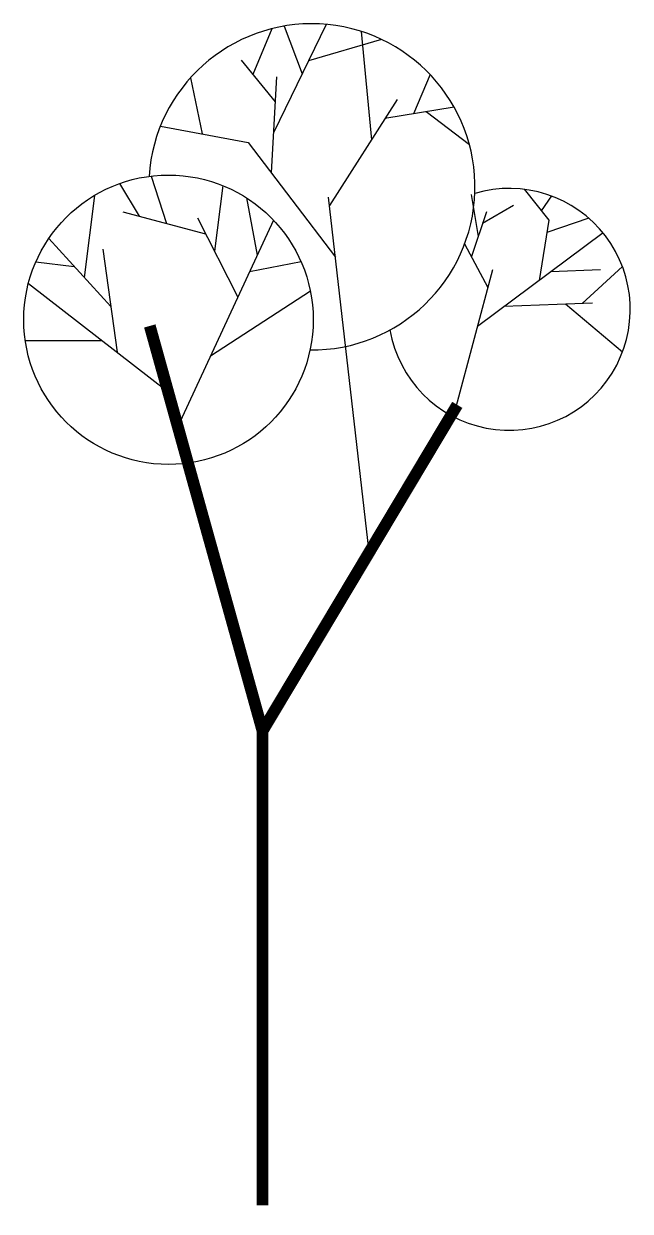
# Model space of a CAD drawing. Extents: x 4231 to 6835, y -20952 to -15853.
import ezdxf

# ---------------------------------------------------------------- set-up
doc = ezdxf.new("R2010")
doc.units = 0
doc.layers.get('0').update_dxf_attribs({"linetype": 'CONTINUOUS'})

msp = doc.modelspace()

# ---------------------------------------------------------------- linework, layer by layer
at = {"color": 0}
for p, q in [((5529.8, -15856.1), (5302.6, -16322.1)), ((5296.4, -15874.6), (5214.8, -16071.4)), ((5349.5, -15863.4), (5426, -16069)), ((5680.1, -15886.4), (5723.2, -16352.2)), ((5767, -15920.6), (5453.8, -16011.9)), ((5164.3, -16009.6), (5310.1, -16188.1)), ((4946.8, -16085.6), (4997.5, -16326.7)), ((5316.1, -16081.1), (5293.1, -16492.8)), ((5975.7, -16071.8), (5904.5, -16240.1)), ((5833.5, -16179.2), (5543.4, -16634.3)), ((6078.5, -16211.2), (5781.7, -16260.5)), ((6144.2, -16373), (5958.1, -16231.2)), ((4817.6, -16293.2), (5194.9, -16363.5)), ((5194.9, -16363.5), (5568.8, -16856.3)), ((4777.8, -16507.5), (4844.2, -16710.6)), ((4727.2, -16679.6), (4643.9, -16539)), ((5085, -16548.3), (5049.4, -16829.6)), ((6378.6, -16564.2), (6484.7, -16696.3)), ((4534.2, -16590.6), (4490.3, -16942.5)), ((5187.1, -16601), (5233.4, -16846.8)), ((5714.1, -18122.6), (5539.2, -16598.2)), ((6152.1, -16586.5), (6181.4, -16767.5)), ((6496.6, -16593), (6452.4, -16656.2)), ((4655.9, -16660.7), (5011.4, -16754.9)), ((6216.8, -16660.7), (6152.9, -16853.5)), ((6332.9, -16633.8), (6200, -16711.3)), ((5303, -16696.8), (4892.2, -17583)), ((4977, -16687.4), (5149.9, -17027)), ((6484.7, -16696.3), (6443.3, -16956.1)), ((6657.1, -16688.7), (6476.1, -16749.9)), ((4338.5, -16775), (4604.1, -17068.1)), ((6718, -16751.8), (6178.9, -17152.7)), ((4569.8, -16820.6), (4631.3, -17264.2)), ((6123.6, -16798.8), (6223.6, -16985.8)), ((4282.6, -16876.3), (4448.1, -16895.9)), ((5421.3, -16875), (5200, -16919.1)), ((6243.9, -16910.2), (6085.7, -17500.4)), ((6707.4, -16910.2), (6493.2, -16919)), ((6800.7, -16895.1), (6627.6, -17054.6)), ((4250.7, -16969.1), (4850.9, -17434.4)), ((5461.3, -17001.9), (5032, -17281.4)), ((6672, -17052.9), (6292.9, -17067.9)), ((6800.8, -17264), (6556.1, -17057.5)), ((4237.4, -17213.6), (4565.3, -17213))]:
    msp.add_line(p, q, dxfattribs=at)
at = {"color": 0, "const_width": 50.7}
for points in [[(4772, -17151), (5256, -18889.8)], [(6092.1, -17489.8), (5256, -18889.8)], [(5256, -18889.8), (5256, -20927.1)]]:
    msp.add_lwpolyline(points, dxfattribs=at)
at = {"color": 0}
msp.add_circle((4852.2, -17124.3), 621.3, dxfattribs=at)
for centre, radius, start, end in [((5467.6, -16553.7), 700.3, 269.3637, 176.3173), ((6315.1, -17079.8), 519.5, 189.8111, 106.5277)]:
    msp.add_arc(centre, radius, start, end, dxfattribs=at)

doc.saveas('drawing.dxf')
